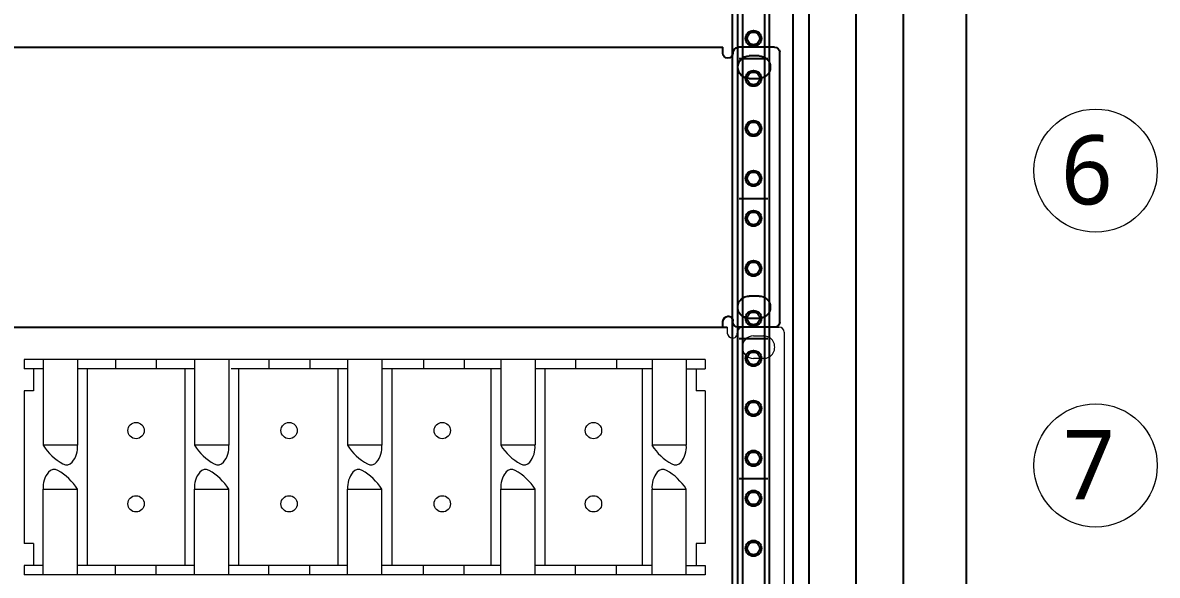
# Model space of a CAD drawing. Header units: millimetres. Extents: x -1589 to 88627, y 12943 to 76663.
# Drawn here: x 40599 to 44197, y 57538 to 59293 of the extents above; entities that cross this region are included whole.
import ezdxf

# ---------------------------------------------------------------- set-up
doc = ezdxf.new("R2010")
doc.units = ezdxf.units.MM
doc.header["$LTSCALE"] = 200
for name, color, linetype in [('2', 2, 'Continuous'), ('form$0$SHEET$0$AA-BORD-FORM', 7, 'Continuous'), ('Slim-nut', 57, 'Continuous')]:
    doc.layers.add(name, color=color, linetype=linetype)
doc.layers.add('LINE', color=3, linetype='Continuous', lineweight=0)
doc.styles.add('sukwoo', font='malgun.ttf')

# ---------------------------------------------------------------- blocks, each defined once
blk = doc.blocks.new('A$C1B484D96')
at = {"layer": 'Slim-nut'}
for p, q in [((1, 400.05), (9, 400.05)), ((0, 1), (0, 399.05)), ((10, 399.05), (10, 1)), ((0.5, 355.6), (9.5, 355.6)), ((0.5, 311.15), (9.5, 311.15)), ((0.5, 266.7), (9.5, 266.7)), ((0.5, 222.25), (9.5, 222.25)), ((0.5, 177.8), (9.5, 177.8)), ((0.5, 133.35), (9.5, 133.35)), ((0.5, 88.9), (9.5, 88.9)), ((0.5, 44.45), (9.5, 44.45)), ((9, 0), (1, 0))]:
    blk.add_line(p, q, dxfattribs=at)
for centre, radius in [((5, 393.7), 2.5), ((5, 393.7), 2), ((5, 377.82), 2.5), ((5, 377.82), 2), ((5, 361.95), 2.5), ((5, 361.95), 2), ((5, 349.25), 2.5), ((5, 349.25), 2), ((5, 333.37), 2.5), ((5, 333.37), 2), ((5, 317.5), 2.5), ((5, 317.5), 2), ((5, 304.8), 2.5), ((5, 304.8), 2), ((5, 288.92), 2.5), ((5, 288.92), 2), ((5, 273.05), 2.5), ((5, 273.05), 2), ((5, 260.35), 2.5), ((5, 260.35), 2), ((5, 244.47), 2.5), ((5, 244.47), 2), ((5, 228.6), 2.5), ((5, 228.6), 2), ((5, 215.9), 2.5), ((5, 215.9), 2), ((5, 200.02), 2.5), ((5, 200.02), 2), ((5, 184.15), 2.5), ((5, 184.15), 2), ((5, 171.45), 2.5), ((5, 171.45), 2), ((5, 155.57), 2.5), ((5, 155.57), 2), ((5, 139.7), 2.5), ((5, 139.7), 2), ((5, 127), 2.5), ((5, 127), 2), ((5, 111.12), 2.5), ((5, 111.12), 2), ((5, 95.25), 2.5), ((5, 95.25), 2), ((5, 82.55), 2.5), ((5, 82.55), 2), ((5, 66.67), 2.5), ((5, 66.67), 2), ((5, 50.8), 2.5), ((5, 50.8), 2), ((5, 38.1), 2.5), ((5, 38.1), 2), ((5, 22.22), 2.5), ((5, 22.22), 2), ((5, 6.35), 2.5), ((5, 6.35), 2)]:
    blk.add_circle(centre, radius, dxfattribs=at)
for centre, start, end in [((1, 399.05), 90, 180), ((9, 399.05), 0, 90), ((1, 1), 180, 270), ((9, 1), 270, 0)]:
    blk.add_arc(centre, 1, start, end, dxfattribs=at)
blk = doc.blocks.new('rack2000-1')
at = {"color": 8, "linetype": 'Continuous'}
for p, q in [((250, -121.92), (250, -1941.97)), ((265, -121.92), (265, -2010.97)), ((280, -121.92), (280, -2010.97)), ((300, -121.92), (300, -2010.97)), ((300, -121.92), (300, -2010.97)), ((225.75, -140.92), (225.75, -1941.97)), ((229, -140.92), (229, -1941.97)), ((236, -140.92), (236, -1941.97)), ((245, -140.92), (245, -1941.97))]:
    blk.add_line(p, q, dxfattribs=at)
at = {"layer": 'Slim-nut', "color": 8, "linetype": 'Continuous'}
blk.add_blockref('A$C1B484D96', (227.5, -1141.87), dxfattribs=at)
blk = doc.blocks.new('tr')
at = {"color": 7}
for p, q in [((18.02, 44.45), (465, 44.45)), ((465, 44.45), (465, 42.59)), ((469.92, 44.45), (481.43, 44.45)), ((473.3, 41.68, 2.79), (476.49, 41.68, 2.79)), ((483.02, 42.86), (483.02, -42.86)), ((242.01, 34.15), (242.01, 31.2)), ((458.01, 34.15), (242.01, 34.15)), ((248.03, 34.15), (248.03, 6.99)), ((258.9, 34.15), (258.9, 6.99)), ((270.91, 34.15), (270.91, 31.2)), ((283.84, 34.15), (283.84, 31.2)), ((296.01, 34.15), (296.01, 6.99)), ((306.88, 34.15), (306.88, 6.99)), ((319.61, 34.15), (319.61, 31.2)), ((332.55, 34.15), (332.55, 31.2)), ((344.57, 34.15), (344.57, 6.99)), ((355.45, 34.15), (355.45, 6.99)), ((368.63, 34.15), (368.63, 31.2)), ((381.57, 34.15), (381.57, 31.2)), ((393.14, 34.15), (393.14, 6.99)), ((404.01, 34.15), (404.01, 6.99)), ((416.87, 34.15), (416.87, 31.2)), ((429.81, 34.15), (429.81, 31.2)), ((441.12, 34.15), (441.12, 6.99)), ((451.99, 34.15), (451.99, 6.99)), ((458.01, 34.15), (458.01, 31.2)), ((476.49, 34.54, 2.79), (473.3, 34.54, 2.79)), ((248.03, 31.2), (242.01, 31.2)), ((244.93, 31.2), (244.93, 24.21)), ((244.93, 31.2), (244.93, 24.21)), ((296.01, 31.2), (258.9, 31.2)), ((262.01, 31.2), (262.01, -31.2)), ((292.9, 31.2), (292.9, -31.2)), ((344.57, 31.2), (307.65, 31.2)), ((309.99, 31.2), (309.99, -31.2)), ((341.47, 31.2), (341.47, -31.2)), ((393.14, 31.2), (355.45, 31.2)), ((358.55, 31.2), (358.55, -31.2)), ((390.03, 31.2), (390.03, -31.2)), ((441.12, 31.2), (404.01, 31.2)), ((407.12, 31.2), (407.12, -31.2)), ((438.01, 31.2), (438.01, -31.2)), ((451.99, 31.2), (458.01, 31.2)), ((455.09, 31.2), (455.09, 24.21)), ((455.09, 31.2), (455.09, 24.21)), ((242.01, 24.21), (242.01, -24.21)), ((244.93, 24.21), (242.01, 24.21)), ((458.01, 24.21), (455.09, 24.21)), ((458.01, 24.21), (458.01, -24.21)), ((258.9, 6.99), (248.03, 6.99)), ((306.88, 6.99), (296.01, 6.99)), ((355.45, 6.99), (344.57, 6.99)), ((404.01, 6.99), (393.14, 6.99)), ((451.99, 6.99), (441.12, 6.99)), ((248.03, -6.99), (258.9, -6.99)), ((248.03, -34.15), (248.03, -6.99)), ((258.9, -34.15), (258.9, -6.99)), ((296.01, -6.99), (306.88, -6.99)), ((296.01, -34.15), (296.01, -6.99)), ((306.88, -34.15), (306.88, -6.99)), ((344.57, -34.15), (344.57, -6.99)), ((344.57, -6.99), (355.45, -6.99)), ((355.45, -34.15), (355.45, -6.99)), ((393.14, -6.99), (404.01, -6.99)), ((393.14, -34.15), (393.14, -6.99)), ((404.01, -34.15), (404.01, -6.99)), ((441.12, -6.99), (451.99, -6.99)), ((441.12, -34.15), (441.12, -6.99)), ((451.99, -34.15), (451.99, -6.99)), ((244.98, -24.21), (242.01, -24.21)), ((244.93, -24.21), (244.93, -31.2)), ((244.93, -24.21), (244.93, -31.2)), ((458.01, -24.21), (455.09, -24.21)), ((455.09, -24.21), (455.09, -31.2)), ((455.09, -24.21), (455.09, -31.2)), ((248.03, -31.2), (242.01, -31.2)), ((242.01, -31.2), (242.01, -34.15)), ((296.05, -31.2), (258.9, -31.2)), ((270.91, -34.15), (270.91, -31.2)), ((283.84, -34.15), (283.84, -31.2)), ((344.57, -31.2), (306.92, -31.2)), ((319.61, -34.15), (319.61, -31.2)), ((332.55, -34.15), (332.55, -31.2)), ((393.14, -31.2), (355.45, -31.2)), ((368.63, -34.15), (368.63, -31.2)), ((381.57, -34.15), (381.57, -31.2)), ((441.12, -31.2), (404.01, -31.2)), ((416.87, -34.15), (416.87, -31.2)), ((429.81, -34.15), (429.81, -31.2)), ((451.99, -31.2), (458.01, -31.2)), ((458.01, -31.2), (458.01, -34.15)), ((458.01, -34.15), (242.01, -34.15))]:
    blk.add_line(p, q, dxfattribs=at)
for centre in [(277.46, 11.64), (326.02, 11.64), (374.59, 11.64), (422.56, 11.64), (277.46, -11.64), (326.02, -11.64), (374.59, -11.64), (422.56, -11.64)]:
    blk.add_circle(centre, 2.59, dxfattribs=at)
for centre, radius, start, end in [((262.93, 16.38), 17.61, 212.2336, 240.6267), ((251.44, 6.33), 7.49, 320.7464, 5.0542), ((310.9, 16.38), 17.61, 212.2336, 240.6267), ((299.42, 6.33), 7.49, 320.7464, 5.0542), ((359.47, 16.38), 17.61, 212.2336, 240.6267), ((347.98, 6.33), 7.49, 320.7464, 5.0542), ((408.03, 16.38), 17.61, 212.2336, 240.6267), ((396.54, 6.33), 7.49, 320.7464, 5.0542), ((456.01, 16.38), 17.61, 212.2329, 240.6273), ((444.52, 6.33), 7.49, 320.7464, 5.0542), ((255.44, 3.06), 2.33, 240.4318, 320.673), ((303.42, 3.06), 2.33, 240.4318, 320.673), ((351.98, 3.06), 2.33, 240.4318, 320.673), ((400.55, 3.06), 2.33, 240.4318, 320.673), ((448.52, 3.06), 2.33, 240.4318, 320.673), ((255.5, -6.33), 7.49, 140.7464, 185.0542), ((251.5, -3.06), 2.33, 60.4318, 140.673), ((244.01, -16.38), 17.61, 32.2336, 60.6267), ((303.48, -6.33), 7.49, 140.7464, 185.0542), ((299.47, -3.06), 2.33, 60.4318, 140.673), ((291.99, -16.38), 17.61, 32.2336, 60.6267), ((352.04, -6.33), 7.49, 140.7464, 185.0542), ((348.04, -3.06), 2.33, 60.4318, 140.673), ((340.55, -16.38), 17.61, 32.232, 60.6283), ((400.61, -6.33), 7.49, 140.7464, 185.0542), ((396.6, -3.06), 2.33, 60.4318, 140.673), ((389.12, -16.38), 17.61, 32.2336, 60.6267), ((448.58, -6.33), 7.49, 140.7464, 185.0542), ((444.58, -3.06), 2.33, 60.4318, 140.673), ((437.09, -16.38), 17.61, 32.2336, 60.6267)]:
    blk.add_arc(centre, radius, start, end, dxfattribs=at)
for centre, major_axis, start_param, end_param in [((469.92, 42.71), (1.23, 1.23), 0.785398, 2.441955), ((481.43, 42.86), (1.13, 1.13), 5.497787, 7.068583), ((466.78, 42.78), (-1.27, 1.27), 0.89116, 2.250433), ((466.74, 42.44), (-1.02, 1.02), 2.250433, 4.012751), ((473.3, 38.11, 2.79), (-2.52, 2.52), -0.785398, 2.356194), ((476.49, 38.11, 2.79), (-2.52, 2.52), 2.356194, 5.497787)]:
    blk.add_ellipse(centre, major_axis=major_axis, ratio=1, start_param=start_param, end_param=end_param, dxfattribs=at)

msp = doc.modelspace()

# ---------------------------------------------------------------- linework, layer by layer
at = {"color": 7}
for p, q in [((38363.8, 59214.8), (42819.5, 59214.8)), ((42819.5, 59196.3), (42819.5, 59214.8)), ((42983.8, 59214.8), (42868.6, 59214.8)), ((42934.3, 59187.1, 27.9), (42902.5, 59187.1, 27.9)), ((42999.7, 58341.8), (42999.7, 59198.9)), ((42902.5, 59115.8, 27.9), (42934.3, 59115.8, 27.9)), ((42902.5, 58424.9, 27.9), (42934.3, 58424.9, 27.9)), ((42819.5, 58325.8), (42819.5, 58344.4)), ((42934.3, 58353.6, 27.9), (42902.5, 58353.6, 27.9)), ((38363.8, 58325.8), (42833.6, 58325.8)), ((42983.8, 58325.8), (42868.6, 58325.8))]:
    msp.add_line(p, q, dxfattribs=at)
at = {"color": 7, "extrusion": (0, 0, -1)}
for centre, major_axis, start_param, end_param in [((42870.7, 59195.6), (-13.7, 13.7), 5.517788, 6.962821), ((42983.8, 59198.9), (11.3, 11.3), -0.785398, 0.785398), ((42835.4, 59196.3), (-11.3, 11.3), 3.926991, 5.497787), ((42835.4, 59196.3), (-11.3, 11.3), 2.376196, 3.926991), ((42902.5, 59151.4, 27.9), (-25.2, 25.2), 3.926991, 7.068583), ((42934.3, 59151.4, 27.9), (25.2, 25.2), -0.785398, 2.356194), ((42902.5, 58389.2, 27.9), (25.2, 25.2), 2.356194, 5.497787), ((42934.3, 58389.2, 27.9), (25.2, 25.2), -0.785398, 2.356194), ((42837.3, 58342.5), (12.7, 12.7), 4.032753, 5.392025), ((42836.9, 58346), (10.2, 10.2), -0.89116, 0.871159), ((42868.6, 58343.2), (-12.3, 12.3), 3.926991, 5.583548), ((42983.8, 58341.8), (-11.3, 11.3), 2.356194, 3.926991)]:
    msp.add_ellipse(centre, major_axis=major_axis, ratio=1, start_param=start_param, end_param=end_param, dxfattribs=at)
at = {"layer": 'LINE', "color": 1}
for centre in [(44001.9, 58823), (44001.9, 57886.7)]:
    msp.add_circle(centre, 195.6, dxfattribs=at)

# ---------------------------------------------------------------- block references
at = {"layer": 'form$0$SHEET$0$AA-BORD-FORM', "xscale": 10, "yscale": 10, "zscale": 10}
msp.add_blockref('rack2000-1', (40591.7, 68820), dxfattribs=at)
at = {"layer": 'LINE', "xscale": 10, "yscale": 10, "zscale": 10}
msp.add_blockref('tr', (38183.6, 57881.3), dxfattribs=at)

# ---------------------------------------------------------------- texts
at = {"layer": '2', "style": 'sukwoo'}
for s, p in [('6', (43892.1, 58715.5)), ('7', (43898.8, 57779.3))]:
    msp.add_text(s, height=220, dxfattribs=at).set_placement(p)

doc.saveas('drawing.dxf')
